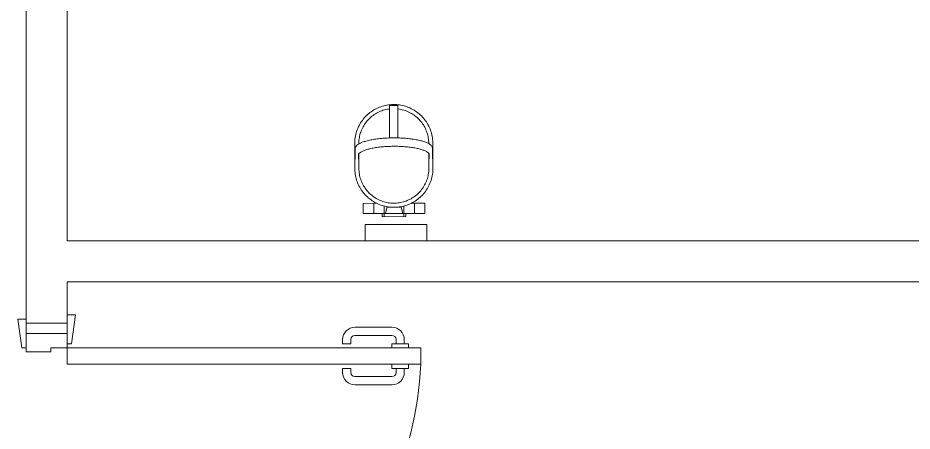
# Model space of a CAD drawing. Header units: millimetres. Extents: x -160614 to 59925, y -157025 to 0.
# Drawn here: x -55772 to -53599, y -108255 to -107250 of the extents above; entities that cross this region are included whole.
import ezdxf

# ---------------------------------------------------------------- set-up
doc = ezdxf.new("R2010")
doc.units = ezdxf.units.MM
doc.header["$LTSCALE"] = 8
doc.layers.get('0').update_dxf_attribs({"color": 9, "lineweight": 5})
for name, color, linetype, lineweight in [('72_EGR_EQP_TAG', 9, 'Continuous', 5), ('LOADING', 9, 'Continuous', 5), ('Walls', 9, 'Continuous', 5), ('Wooden Joinery', 9, 'Continuous', 5)]:
    doc.layers.add(name, color=color, linetype=linetype, lineweight=lineweight)
doc.layers.get('0').off()
doc.layers.get('0').freeze()

# ---------------------------------------------------------------- blocks, each defined once
blk = doc.blocks.new('A$C72370EFE')
at = {"layer": 'Wooden Joinery'}
for p, q in [((-0.01, -0.04), (-0.02, -0.04)), ((-0.01, -0.03), (-0.01, -0.07)), ((0, -0.03), (-0.01, -0.03)), ((0.04, -0.03), (0.05, -0.03)), ((0.05, -0.03), (0.05, -0.07)), ((0.05, -0.04), (0.06, -0.04)), ((-0.01, -0.06), (-0.02, -0.06)), ((0.05, -0.06), (0.06, -0.06)), ((-0.05, -0.07), (-0.05, -0.16)), ((-0.03, -0.07), (-0.03, -0.16)), ((0, -0.07), (-0.01, -0.07)), ((0.04, -0.07), (0.05, -0.07)), ((0.07, -0.07), (0.07, -0.16)), ((0.09, -0.07), (0.09, -0.16)), ((-0.01, -0.17), (-0.02, -0.17)), ((-0.01, -0.17), (-0.01, -0.19)), ((0.05, -0.17), (0.06, -0.17)), ((0.05, -0.17), (0.05, -0.19)), ((-0.01, -0.19), (-0.02, -0.19)), ((0.05, -0.19), (0.06, -0.19))]:
    blk.add_line(p, q, dxfattribs=at)
for centre, radius, start, end in [((-0.02, -0.07), 0.03, 90, 180), ((0.06, -0.07), 0.03, 0, 90), ((-0.02, -0.07), 0.01, 90, 180), ((0.06, -0.07), 0.01, 0, 90), ((-0.02, -0.16), 0.03, 180, 270), ((-0.02, -0.16), 0.01, 180, 270), ((0.06, -0.16), 0.01, 270, 0), ((0.06, -0.16), 0.03, 270, 0)]:
    blk.add_arc(centre, radius, start, end, dxfattribs=at)
blk = doc.blocks.new('A$C5DAD61B4')
at = {"layer": 'Wooden Joinery'}
for points in [[(80, 959.1), (80, 969.1), (10, 979.1), (10, 959.1)], [(940, 959.1), (940, 969.1), (1010, 979.1), (1010, 959.1)], [(70, 859.1), (70, 849.1), (0, 839.1), (0, 859.1)], [(120, 859.1), (120, 0), (80, 0), (80, 859.1)], [(950, 859.1), (950, 849.1), (1020, 839.1), (1020, 859.1)]]:
    blk.add_lwpolyline(points, close=True, dxfattribs=at)
for points in [[(45, 859.1), (45, 959.1), (20, 959.1), (20, 859.1), (45, 859.1)], [(45, 859.1), (80, 859.1), (80, 899.1), (90, 899.1), (90, 959.1), (45, 959.1), (45, 859.1)], [(975, 859.1), (940, 859.1), (940, 899.1), (930, 899.1), (930, 959.1), (975, 959.1), (975, 859.1)], [(975, 859.1), (975, 959.1), (1000, 959.1), (1000, 859.1), (975, 859.1)]]:
    blk.add_lwpolyline(points, dxfattribs=at)
blk.add_arc((80, 859.1), 860, 272.666, 0, dxfattribs=at)
at = {"layer": 'Wooden Joinery', "xscale": 999.9999999998854, "yscale": 999.9999999998854, "zscale": 999.9999999998854, "rotation": 180}
blk.add_blockref('A$C72370EFE', (120, 0), dxfattribs=at)
blk = doc.blocks.new('ME12818-P')
for p, q in [((-0.0723, 0.1635), (0.0777, 0.1635)), ((-0.0723, 0.1635), (-0.0723, 0.1385)), ((-0.0468, 0.1635), (-0.0468, 0.1385)), ((-0.0262, 0.1712), (0.0316, 0.1712)), ((-0.0262, 0.1712), (-0.0262, 0.1635)), ((-0.0212, 0.1712), (-0.0212, 0.145)), ((-0.0148, 0.1485), (-0.0184, 0.1635)), ((0.0238, 0.1635), (0.0202, 0.1485)), ((0.0266, 0.1712), (0.0266, 0.145)), ((0.0316, 0.1712), (0.0316, 0.1635)), ((0.0521, 0.1635), (0.0521, 0.1385)), ((0.0777, 0.1635), (0.0777, 0.1385)), ((-0.0389, 0.1385), (-0.0723, 0.1385)), ((0.0202, 0.1485), (-0.0148, 0.1485)), ((-0.0123, 0.1485), (-0.0123, 0.1471)), ((0.0177, 0.1471), (0.0177, 0.1485)), ((0.0777, 0.1385), (0.0442, 0.1385)), ((-0.0923, 0.0534), (-0.0923, -0.0066)), ((-0.0823, 0.018), (-0.0823, 0.0534)), ((0.0877, 0.0534), (0.0877, 0.018)), ((0.0977, -0.0066), (0.0977, 0.0534)), ((-0.0913, 0.0311), (-0.0913, 0.0053)), ((-0.0833, 0.0208), (-0.0833, 0.0311)), ((0.0887, 0.0311), (0.0887, 0.0208)), ((0.0967, 0.0053), (0.0967, 0.0311)), ((-0.0823, -0.0066), (-0.0823, -0.006)), ((-0.0053, -0.0205), (0.0107, -0.0205)), ((0.0877, -0.0061), (0.0877, -0.0066)), ((-0.0053, -0.0996), (-0.0058, -0.0996)), ((0.0107, -0.0996), (-0.0053, -0.0996)), ((0.0111, -0.0996), (0.0107, -0.0996))]:
    blk.add_line(p, q)
at = {"flags": 128}
for points in [[(0.0977, 0.0534), (0.0976, 0.0572), (0.0974, 0.061), (0.097, 0.0648), (0.0965, 0.0685), (0.0958, 0.0723), (0.095, 0.076), (0.094, 0.0796), (0.0929, 0.0833), (0.0916, 0.0869), (0.0902, 0.0904), (0.0886, 0.0939), (0.087, 0.0973), (0.0851, 0.1006), (0.0832, 0.1038), (0.0811, 0.107), (0.0789, 0.1101), (0.0766, 0.1131), (0.0741, 0.116), (0.0716, 0.1188), (0.0689, 0.1215), (0.0661, 0.1241), (0.0632, 0.1266), (0.0602, 0.129), (0.0572, 0.1312), (0.054, 0.1333), (0.0508, 0.1353), (0.0475, 0.1372), (0.0441, 0.1389), (0.0406, 0.1405), (0.0371, 0.1419), (0.0335, 0.1432), (0.0299, 0.1444), (0.0263, 0.1454), (0.0226, 0.1463), (0.0188, 0.147), (0.0151, 0.1476), (0.0113, 0.148), (0.0075, 0.1483), (0.0037, 0.1484), (-0.0001, 0.1483), (-0.0039, 0.1482), (-0.0077, 0.1478), (-0.0114, 0.1473), (-0.0152, 0.1467), (-0.0189, 0.1459), (-0.0226, 0.145), (-0.0262, 0.1439), (-0.0298, 0.1427), (-0.0334, 0.1413), (-0.0368, 0.1398), (-0.0403, 0.1381), (-0.0436, 0.1363), (-0.0469, 0.1344), (-0.0501, 0.1324), (-0.0532, 0.1302), (-0.0562, 0.1279), (-0.0592, 0.1255), (-0.062, 0.1229), (-0.0647, 0.1203), (-0.0674, 0.1176), (-0.0699, 0.1147), (-0.0723, 0.1118), (-0.0745, 0.1087), (-0.0767, 0.1056), (-0.0787, 0.1024), (-0.0806, 0.0991), (-0.0824, 0.0957), (-0.084, 0.0923), (-0.0855, 0.0888), (-0.0868, 0.0852), (-0.088, 0.0816), (-0.0891, 0.078), (-0.09, 0.0743), (-0.0907, 0.0705), (-0.0914, 0.0668), (-0.0918, 0.063), (-0.0921, 0.0592), (-0.0923, 0.0554), (-0.0923, 0.0534)], [(-0.0823, 0.0534), (-0.0822, 0.0568), (-0.082, 0.0602), (-0.0817, 0.0636), (-0.0812, 0.0669), (-0.0806, 0.0703), (-0.0799, 0.0736), (-0.079, 0.0769), (-0.078, 0.0801), (-0.0769, 0.0833), (-0.0756, 0.0865), (-0.0742, 0.0896), (-0.0727, 0.0926), (-0.0711, 0.0956), (-0.0693, 0.0985), (-0.0675, 0.1014), (-0.0655, 0.1041), (-0.0634, 0.1068), (-0.0612, 0.1094), (-0.0589, 0.1119), (-0.0565, 0.1144), (-0.054, 0.1167), (-0.0515, 0.1189), (-0.0488, 0.121), (-0.0461, 0.123), (-0.0432, 0.1249), (-0.0403, 0.1267), (-0.0374, 0.1284), (-0.0343, 0.1299), (-0.0313, 0.1313), (-0.0281, 0.1326), (-0.0249, 0.1338), (-0.0217, 0.1348), (-0.0184, 0.1357), (-0.0151, 0.1365), (-0.0118, 0.1371), (-0.0084, 0.1377), (-0.005, 0.138), (-0.0016, 0.1383), (0.0018, 0.1384), (0.0052, 0.1383), (0.0086, 0.1382), (0.012, 0.1379), (0.0153, 0.1374), (0.0187, 0.1369), (0.022, 0.1362), (0.0253, 0.1353), (0.0286, 0.1344), (0.0318, 0.1333), (0.0349, 0.132), (0.0381, 0.1307), (0.0411, 0.1292), (0.0441, 0.1276), (0.0471, 0.1259), (0.0499, 0.1241), (0.0527, 0.1221), (0.0554, 0.1201), (0.058, 0.1179), (0.0606, 0.1156), (0.063, 0.1133), (0.0654, 0.1108), (0.0676, 0.1082), (0.0698, 0.1056), (0.0718, 0.1029), (0.0737, 0.1001), (0.0755, 0.0972), (0.0772, 0.0943), (0.0788, 0.0912), (0.0803, 0.0882), (0.0816, 0.085), (0.0828, 0.0819), (0.0839, 0.0786), (0.0848, 0.0754), (0.0856, 0.0721), (0.0863, 0.0687), (0.0868, 0.0654), (0.0873, 0.062), (0.0875, 0.0586), (0.0877, 0.0552), (0.0877, 0.0534)], [(-0.0913, 0.0053), (-0.0912, 0.004), (-0.0909, 0.0028), (-0.0905, 0.0016), (-0.0898, 0.0005), (-0.089, -0.0007), (-0.0881, -0.0017), (-0.0871, -0.0028), (-0.0859, -0.0038), (-0.0845, -0.0047), (-0.0831, -0.0057), (-0.0815, -0.0066), (-0.0798, -0.0075), (-0.078, -0.0083), (-0.076, -0.0092), (-0.0739, -0.01), (-0.0718, -0.0108), (-0.0695, -0.0116), (-0.067, -0.0123), (-0.0645, -0.013), (-0.0619, -0.0137), (-0.0592, -0.0144), (-0.0563, -0.015), (-0.0534, -0.0156), (-0.0504, -0.0162), (-0.0473, -0.0167), (-0.0442, -0.0172), (-0.0409, -0.0177), (-0.0376, -0.0181), (-0.0343, -0.0185), (-0.0308, -0.0189), (-0.0274, -0.0192), (-0.0238, -0.0195), (-0.0203, -0.0198), (-0.0167, -0.02), (-0.013, -0.0202), (-0.0094, -0.0203), (-0.0057, -0.0204), (-0.002, -0.0205), (0.0017, -0.0205), (0.0054, -0.0205), (0.0091, -0.0204), (0.0128, -0.0204), (0.0164, -0.0202), (0.0201, -0.0201), (0.0237, -0.0199), (0.0273, -0.0196), (0.0309, -0.0194), (0.0344, -0.0191), (0.0378, -0.0187), (0.0412, -0.0183), (0.0446, -0.0179), (0.0478, -0.0175), (0.051, -0.017), (0.0542, -0.0165), (0.0572, -0.0159), (0.0602, -0.0153), (0.063, -0.0147), (0.0658, -0.0141), (0.0685, -0.0134), (0.0711, -0.0127), (0.0735, -0.012), (0.0759, -0.0112), (0.0782, -0.0104), (0.0803, -0.0096), (0.0823, -0.0088), (0.0842, -0.008), (0.086, -0.0071), (0.0876, -0.0062), (0.0892, -0.0052), (0.0906, -0.0043), (0.0918, -0.0033), (0.093, -0.0023), (0.094, -0.0012), (0.0948, -0.0002), (0.0955, 0.001), (0.0961, 0.0022), (0.0965, 0.0034), (0.0967, 0.0046), (0.0967, 0.0053)], [(-0.0833, 0.0208), (-0.0833, 0.0202), (-0.0831, 0.0195), (-0.0829, 0.0189), (-0.0825, 0.0182), (-0.082, 0.0175), (-0.0813, 0.0167), (-0.0805, 0.016), (-0.0796, 0.0152), (-0.0785, 0.0144), (-0.0773, 0.0136), (-0.076, 0.0128), (-0.0745, 0.012), (-0.0729, 0.0113), (-0.0711, 0.0105), (-0.0692, 0.0098), (-0.0672, 0.009), (-0.0651, 0.0083), (-0.0629, 0.0077), (-0.0606, 0.007), (-0.0581, 0.0064), (-0.0556, 0.0057), (-0.053, 0.0052), (-0.0502, 0.0046), (-0.0474, 0.0041), (-0.0445, 0.0036), (-0.0416, 0.0031), (-0.0385, 0.0027), (-0.0354, 0.0022), (-0.0322, 0.0019), (-0.029, 0.0015), (-0.0257, 0.0012), (-0.0224, 0.0009), (-0.019, 0.0007), (-0.0156, 0.0005), (-0.0122, 0.0003), (-0.0087, 0.0002), (-0.0052, 0.0001), (-0.0017, 0), (0.0017, 0), (0.0052, 0), (0.0087, 0), (0.0122, 0.0001), (0.0157, 0.0002), (0.0191, 0.0004), (0.0226, 0.0006), (0.026, 0.0008), (0.0293, 0.0011), (0.0326, 0.0014), (0.0359, 0.0017), (0.0391, 0.002), (0.0422, 0.0024), (0.0453, 0.0029), (0.0483, 0.0033), (0.0513, 0.0038), (0.0541, 0.0043), (0.0569, 0.0049), (0.0596, 0.0054), (0.0622, 0.006), (0.0647, 0.0067), (0.067, 0.0073), (0.0693, 0.008), (0.0715, 0.0087), (0.0736, 0.0094), (0.0755, 0.0101), (0.0773, 0.0109), (0.079, 0.0116), (0.0806, 0.0124), (0.082, 0.0132), (0.0833, 0.014), (0.0844, 0.0147), (0.0854, 0.0155), (0.0863, 0.0163), (0.087, 0.0171), (0.0876, 0.0178), (0.0881, 0.0185), (0.0884, 0.0192), (0.0886, 0.0198), (0.0887, 0.0204), (0.0887, 0.0208)], [(-0.0923, -0.0066), (-0.0922, -0.0104), (-0.092, -0.0142), (-0.0916, -0.018), (-0.0911, -0.0217), (-0.0904, -0.0255), (-0.0896, -0.0292), (-0.0886, -0.0329), (-0.0875, -0.0365), (-0.0862, -0.0401), (-0.0848, -0.0436), (-0.0833, -0.0471), (-0.0816, -0.0505), (-0.0797, -0.0538), (-0.0778, -0.0571), (-0.0757, -0.0603), (-0.0735, -0.0633), (-0.0712, -0.0663), (-0.0687, -0.0693), (-0.0662, -0.0721), (-0.0635, -0.0748), (-0.0607, -0.0774), (-0.0578, -0.0798), (-0.0549, -0.0822), (-0.0518, -0.0844), (-0.0486, -0.0866), (-0.0454, -0.0885), (-0.0421, -0.0904), (-0.0387, -0.0921), (-0.0352, -0.0937), (-0.0317, -0.0952), (-0.0282, -0.0965), (-0.0245, -0.0976), (-0.0209, -0.0986), (-0.0172, -0.0995), (-0.0135, -0.1002), (-0.0097, -0.1008), (-0.0059, -0.1012), (-0.0021, -0.1015), (0.0017, -0.1016), (0.0055, -0.1016), (0.0093, -0.1014), (0.013, -0.101), (0.0168, -0.1006), (0.0206, -0.0999), (0.0243, -0.0991), (0.028, -0.0982), (0.0316, -0.0971), (0.0352, -0.0959), (0.0387, -0.0945), (0.0422, -0.093), (0.0456, -0.0913), (0.049, -0.0896), (0.0523, -0.0876), (0.0555, -0.0856), (0.0586, -0.0834), (0.0616, -0.0811), (0.0646, -0.0787), (0.0674, -0.0762), (0.0701, -0.0735), (0.0727, -0.0708), (0.0753, -0.0679), (0.0776, -0.065), (0.0799, -0.0619), (0.0821, -0.0588), (0.0841, -0.0556), (0.086, -0.0523), (0.0878, -0.0489), (0.0894, -0.0455), (0.0909, -0.042), (0.0922, -0.0384), (0.0934, -0.0348), (0.0945, -0.0312), (0.0954, -0.0275), (0.0961, -0.0238), (0.0967, -0.02), (0.0972, -0.0162), (0.0975, -0.0125), (0.0977, -0.0087), (0.0977, -0.0066)], [(-0.0073, -0.091), (-0.0099, -0.0907), (-0.0133, -0.0901), (-0.0166, -0.0894), (-0.0199, -0.0886), (-0.0232, -0.0876), (-0.0264, -0.0865), (-0.0296, -0.0853), (-0.0327, -0.0839), (-0.0357, -0.0824), (-0.0387, -0.0808), (-0.0417, -0.0791), (-0.0445, -0.0773), (-0.0473, -0.0753), (-0.05, -0.0733), (-0.0527, -0.0711), (-0.0552, -0.0689), (-0.0576, -0.0665), (-0.06, -0.064), (-0.0622, -0.0615), (-0.0644, -0.0588), (-0.0664, -0.0561), (-0.0683, -0.0533), (-0.0701, -0.0504), (-0.0718, -0.0475), (-0.0734, -0.0445), (-0.0749, -0.0414), (-0.0762, -0.0383), (-0.0774, -0.0351), (-0.0785, -0.0319), (-0.0794, -0.0286), (-0.0802, -0.0253), (-0.0809, -0.022), (-0.0815, -0.0186), (-0.0819, -0.0152), (-0.0821, -0.0118), (-0.0823, -0.0084), (-0.0823, -0.0066)], [(-0.0073, -0.0204), (-0.0073, -0.0976)], [(0.0877, -0.0066), (0.0876, -0.01), (0.0874, -0.0134), (0.0871, -0.0168), (0.0866, -0.0202), (0.086, -0.0235), (0.0853, -0.0268), (0.0844, -0.0301), (0.0834, -0.0334), (0.0822, -0.0366), (0.081, -0.0397), (0.0796, -0.0428), (0.0781, -0.0459), (0.0765, -0.0488), (0.0747, -0.0518), (0.0728, -0.0546), (0.0709, -0.0574), (0.0688, -0.0601), (0.0666, -0.0627), (0.0643, -0.0652), (0.0619, -0.0676), (0.0594, -0.0699), (0.0569, -0.0721), (0.0542, -0.0742), (0.0514, -0.0762), (0.0486, -0.0781), (0.0457, -0.0799), (0.0428, -0.0816), (0.0397, -0.0831), (0.0366, -0.0845), (0.0335, -0.0858), (0.0303, -0.087), (0.0271, -0.088), (0.0238, -0.089), (0.0205, -0.0897), (0.0171, -0.0904), (0.0138, -0.0909), (0.0127, -0.091)], [(0.0127, -0.0976), (0.0127, -0.0204)], [(-0.0059, -0.0995), (-0.0062, -0.0994), (-0.0066, -0.0992), (-0.0069, -0.0989), (-0.0071, -0.0985), (-0.0073, -0.0981), (-0.0073, -0.0976)], [(0.0127, -0.0976), (0.0126, -0.0981), (0.0125, -0.0985), (0.0123, -0.0989), (0.0119, -0.0992), (0.0116, -0.0994), (0.0113, -0.0995)]]:
    blk.add_lwpolyline(points, dxfattribs=at)
for centre, major_axis, start_param, end_param in [((-0.0053, -0.02), (0.002, 0), 3.665191, 4.712389), ((0.0107, -0.02), (-0.002, 0), 1.570796, 2.617994)]:
    blk.add_ellipse(centre, major_axis=major_axis, ratio=0.262075, start_param=start_param, end_param=end_param)
blk = doc.blocks.new('1stF')
at = {"layer": 'LOADING', "color": 9, "extrusion": (4.6879e-08, -1.66552e-10, 1), "elevation": 0}
blk.add_lwpolyline([(-54928.2, -107752.6), (-54778.2, -107752.6), (-54778.2, -107792.6), (-54928.2, -107792.6)], close=True, dxfattribs=at)
at = {"layer": 'Walls', "color": 9}
for p, q in [((-55752.3, -107992.6, 0.1), (-55752.3, -106882.6, 0.1)), ((-55652.3, -106882.6, 0.1), (-55652.3, -107792.6, 0.1)), ((-55652.3, -107792.6, 0.1), (-51652.3, -107792.6, 0.1)), ((-55652.3, -107892.6, 0.1), (-55652.3, -107992.6, 0.1)), ((-51652.3, -107892.6, 0.1), (-55652.3, -107892.6, 0.1)), ((-55652.3, -107992.6, 0.1), (-55752.3, -107992.6, 0.1))]:
    blk.add_line(p, q, dxfattribs=at)
at = {"layer": 'LOADING', "color": 9, "extrusion": (4.73306e-08, -1.44096e-21, 1), "xscale": -1000, "yscale": 999.9999999999999, "zscale": 999.9999999999999, "rotation": 180.2454464877884}
blk.add_blockref('ME12818-P', (-54861.5, -107562.6, 0), dxfattribs=at)
at = {"layer": 'Wooden Joinery', "color": 9, "xscale": -1, "rotation": 90}
blk.add_blockref('A$C5DAD61B4', (-54793.3, -107972.6, 0.1), dxfattribs=at)

msp = doc.modelspace()

# ---------------------------------------------------------------- block references
at = {"layer": '72_EGR_EQP_TAG'}
msp.add_blockref('1stF', (0, 0), dxfattribs=at)

doc.saveas('drawing.dxf')
